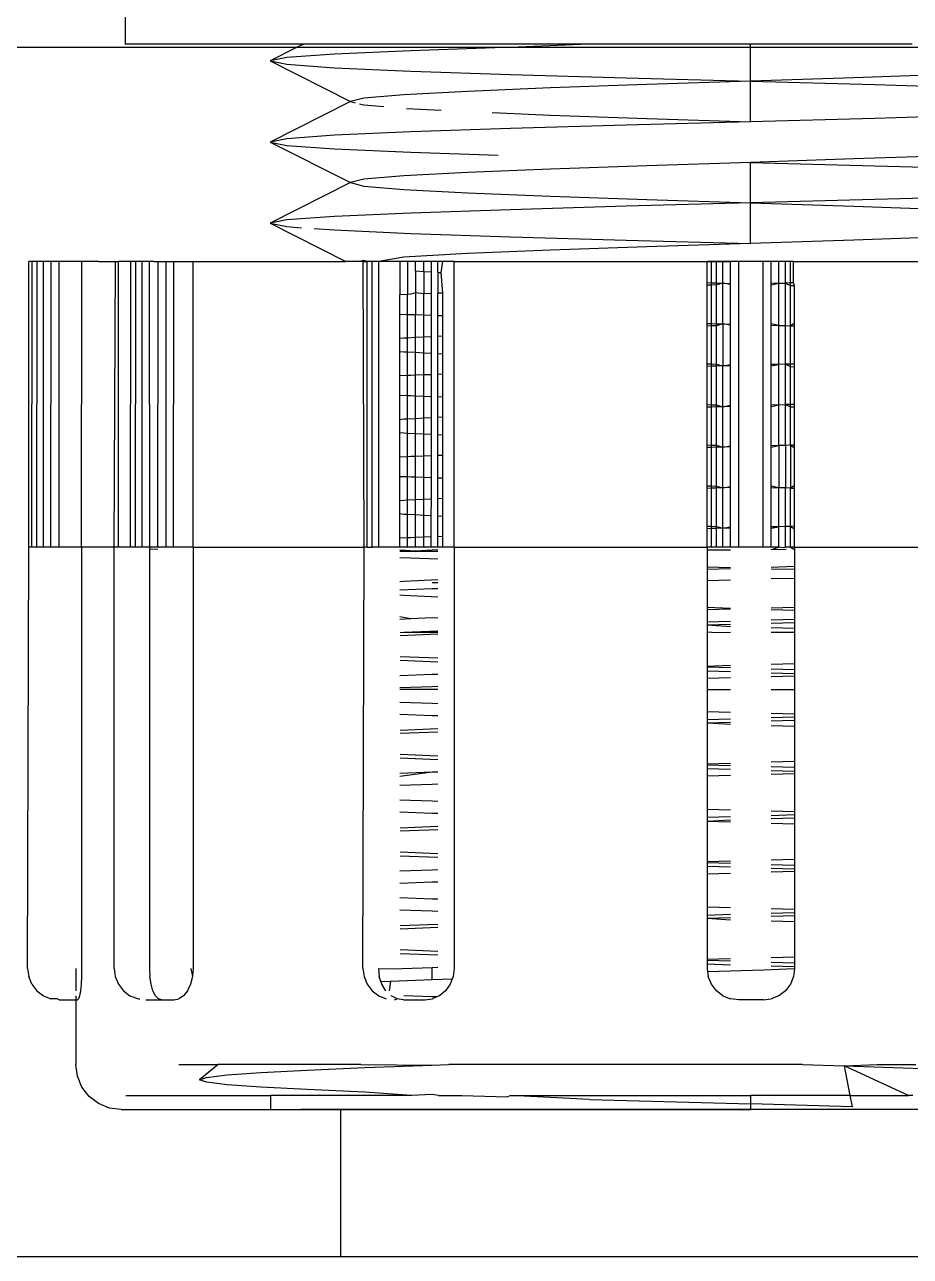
# Model space of a CAD drawing. Header units: metres. Extents: x -175 to 101, y -7 to 93.
# Drawn here: x 1.83483 to 1.85452, y 2.03295 to 2.06032 of the extents above; entities that cross this region are included whole.
import ezdxf

# ---------------------------------------------------------------- set-up
doc = ezdxf.new("R2010")
doc.units = ezdxf.units.M

msp = doc.modelspace()

# ---------------------------------------------------------------- linework, layer by layer
for p, q in [((1.837071, 2.076165), (1.837071, 2.059893)), ((1.840878, 2.059815), (1.755756, 2.059815)), ((1.841032, 2.059893), (1.837071, 2.059893)), ((1.840878, 2.059815), (1.840294, 2.059519)), ((1.841032, 2.059893), (1.840878, 2.059815)), ((1.845493, 2.059815), (1.840878, 2.059815)), ((1.847367, 2.059893), (1.841032, 2.059893)), ((1.845493, 2.059815), (1.843419, 2.059744)), ((1.845628, 2.059819), (1.845493, 2.059815)), ((1.847367, 2.059893), (1.845628, 2.059819)), ((1.855407, 2.059819), (1.845628, 2.059819)), ((1.854557, 2.059893), (1.847367, 2.059893)), ((1.850962, 2.058166), (1.850962, 2.059893)), ((1.840658, 2.059594), (1.840294, 2.059519)), ((1.840294, 2.059519), (1.842072, 2.058617)), ((1.840294, 2.059519), (1.840658, 2.059444)), ((1.841723, 2.059669), (1.840658, 2.059594)), ((1.843419, 2.059744), (1.841723, 2.059669)), ((1.840658, 2.059444), (1.841723, 2.059368)), ((1.841723, 2.059368), (1.843419, 2.059293)), ((1.843419, 2.059293), (1.845628, 2.059218)), ((1.845628, 2.059218), (1.848201, 2.059143)), ((1.855407, 2.059218), (1.853263, 2.059143)), ((1.848661, 2.058993), (1.846517, 2.058918)), ((1.848201, 2.059143), (1.850962, 2.059068)), ((1.850962, 2.059068), (1.848661, 2.058993)), ((1.853263, 2.059143), (1.850962, 2.059068)), ((1.850962, 2.059068), (1.853723, 2.058993)), ((1.853723, 2.058993), (1.856296, 2.058918)), ((1.842375, 2.058692), (1.842072, 2.058617)), ((1.843263, 2.058767), (1.842375, 2.058692)), ((1.844676, 2.058842), (1.843263, 2.058767)), ((1.846517, 2.058918), (1.844676, 2.058842)), ((1.842072, 2.058617), (1.840294, 2.057715)), ((1.842072, 2.058617), (1.842181, 2.05859)), ((1.842276, 2.058566), (1.842375, 2.058542)), ((1.842375, 2.058542), (1.842815, 2.058505)), ((1.84332, 2.058464), (1.844091, 2.058423)), ((1.845221, 2.058369), (1.846517, 2.058316)), ((1.846517, 2.058316), (1.848661, 2.058241)), ((1.850962, 2.058166), (1.848201, 2.058091)), ((1.848661, 2.058241), (1.850962, 2.058166)), ((1.853723, 2.058241), (1.850962, 2.058166)), ((1.856296, 2.058316), (1.853723, 2.058241)), ((1.841723, 2.057866), (1.840658, 2.05779)), ((1.843419, 2.057941), (1.841723, 2.057866)), ((1.845628, 2.058016), (1.843419, 2.057941)), ((1.848201, 2.058091), (1.845628, 2.058016)), ((1.840658, 2.05779), (1.840294, 2.057715)), ((1.840294, 2.057715), (1.840658, 2.05764)), ((1.840294, 2.057715), (1.842072, 2.056814)), ((1.840658, 2.05764), (1.841723, 2.057565)), ((1.841723, 2.057565), (1.843419, 2.05749)), ((1.843419, 2.05749), (1.845356, 2.057424)), ((1.853263, 2.05734), (1.850962, 2.057264)), ((1.855407, 2.057415), (1.853263, 2.05734)), ((1.844676, 2.057039), (1.843263, 2.056964)), ((1.846517, 2.057114), (1.844676, 2.057039)), ((1.848661, 2.057189), (1.846517, 2.057114)), ((1.850962, 2.057264), (1.848661, 2.057189)), ((1.850962, 2.057264), (1.853723, 2.057189)), ((1.850962, 2.055461), (1.850962, 2.057264)), ((1.853723, 2.057189), (1.856296, 2.057114)), ((1.842072, 2.056814), (1.840294, 2.055912)), ((1.842375, 2.056889), (1.842072, 2.056814)), ((1.842072, 2.056814), (1.842375, 2.056738)), ((1.843263, 2.056964), (1.842375, 2.056889)), ((1.842375, 2.056738), (1.843263, 2.056663)), ((1.843263, 2.056663), (1.844676, 2.056588)), ((1.844676, 2.056588), (1.846517, 2.056513)), ((1.846517, 2.056513), (1.848661, 2.056438)), ((1.856296, 2.056513), (1.853723, 2.056438)), ((1.845628, 2.056213), (1.843419, 2.056137)), ((1.848201, 2.056288), (1.845628, 2.056213)), ((1.850962, 2.056363), (1.848201, 2.056288)), ((1.848661, 2.056438), (1.850962, 2.056363)), ((1.853723, 2.056438), (1.850962, 2.056363)), ((1.850962, 2.056363), (1.853263, 2.056288)), ((1.853263, 2.056288), (1.855407, 2.056213)), ((1.840658, 2.055987), (1.840294, 2.055912)), ((1.841723, 2.056062), (1.840658, 2.055987)), ((1.843419, 2.056137), (1.841723, 2.056062)), ((1.840294, 2.055912), (1.84197, 2.055062)), ((1.840294, 2.055912), (1.840658, 2.055837)), ((1.840658, 2.055837), (1.840988, 2.055813)), ((1.841267, 2.055794), (1.841723, 2.055762)), ((1.841723, 2.055762), (1.843419, 2.055687)), ((1.843419, 2.055687), (1.845628, 2.055611)), ((1.845628, 2.055611), (1.848201, 2.055536)), ((1.848661, 2.055386), (1.846517, 2.055311)), ((1.848201, 2.055536), (1.850962, 2.055461)), ((1.850962, 2.055461), (1.848661, 2.055386)), ((1.853263, 2.055536), (1.850962, 2.055461)), ((1.855407, 2.055611), (1.853263, 2.055536)), ((1.843263, 2.055161), (1.842705, 2.055062)), ((1.844676, 2.055236), (1.843263, 2.055161)), ((1.846517, 2.055311), (1.844676, 2.055236)), ((1.834925, 2.048714), (1.834929, 2.055062)), ((1.834999, 2.055062), (1.834929, 2.055062)), ((1.834995, 2.048714), (1.834999, 2.055062)), ((1.83511, 2.055062), (1.834999, 2.055062)), ((1.835106, 2.048714), (1.83511, 2.055062)), ((1.835255, 2.055062), (1.83511, 2.055062)), ((1.835251, 2.048714), (1.835255, 2.055062)), ((1.835424, 2.055062), (1.835255, 2.055062)), ((1.83542, 2.048714), (1.835424, 2.055062)), ((1.835605, 2.055062), (1.835424, 2.055062)), ((1.835601, 2.048714), (1.835605, 2.055062)), ((1.836105, 2.055062), (1.835605, 2.055062)), ((1.836101, 2.048714), (1.836105, 2.055062)), ((1.836484, 2.055061), (1.836105, 2.055062)), ((1.836484, 2.055061), (1.836852, 2.055062)), ((1.836825, 2.048714), (1.836852, 2.055062)), ((1.836852, 2.055062), (1.836922, 2.055062)), ((1.836919, 2.048714), (1.836922, 2.055062)), ((1.837033, 2.055062), (1.836922, 2.055062)), ((1.837193, 2.055062), (1.837033, 2.055062)), ((1.837189, 2.048714), (1.837193, 2.055062)), ((1.837304, 2.055062), (1.837193, 2.055062)), ((1.837301, 2.048714), (1.837304, 2.055062)), ((1.837449, 2.055062), (1.837304, 2.055062)), ((1.837446, 2.048714), (1.837449, 2.055062)), ((1.837611, 2.055062), (1.837449, 2.055062)), ((1.837706, 2.055061), (1.837611, 2.055062)), ((1.837614, 2.048714), (1.837611, 2.055062)), ((1.837706, 2.055061), (1.837753, 2.055061)), ((1.837753, 2.055061), (1.837799, 2.055061)), ((1.837796, 2.048714), (1.837799, 2.055061)), ((1.837799, 2.055061), (1.83798, 2.055062)), ((1.837977, 2.048714), (1.83798, 2.055062)), ((1.83798, 2.055062), (1.838149, 2.055062)), ((1.838146, 2.048714), (1.838149, 2.055062)), ((1.838149, 2.055062), (1.838525, 2.055062)), ((1.838525, 2.055062), (1.838582, 2.055062)), ((1.838579, 2.048714), (1.838582, 2.055062)), ((1.838582, 2.055062), (1.84197, 2.055062)), ((1.842281, 2.055062), (1.84197, 2.055062)), ((1.842375, 2.055085), (1.842281, 2.055062)), ((1.842355, 2.055062), (1.842281, 2.055062)), ((1.842376, 2.048714), (1.842355, 2.055062)), ((1.842355, 2.055062), (1.842448, 2.055062)), ((1.842448, 2.055062), (1.842375, 2.055085)), ((1.842446, 2.048714), (1.842448, 2.055062)), ((1.84256, 2.055062), (1.842448, 2.055062)), ((1.842558, 2.048714), (1.84256, 2.055062)), ((1.842705, 2.055062), (1.84256, 2.055062)), ((1.842703, 2.048714), (1.842705, 2.055062)), ((1.843173, 2.055062), (1.842705, 2.055062)), ((1.843342, 2.055062), (1.843173, 2.055062)), ((1.843173, 2.055062), (1.843173, 2.054323)), ((1.843475, 2.055059), (1.843342, 2.055062)), ((1.843342, 2.055062), (1.843342, 2.054331)), ((1.843523, 2.055062), (1.843475, 2.055059)), ((1.843704, 2.055062), (1.843523, 2.055062)), ((1.843523, 2.054854), (1.843523, 2.055062)), ((1.843523, 2.054854), (1.843704, 2.05484)), ((1.843523, 2.054854), (1.843523, 2.054367)), ((1.843873, 2.055062), (1.843704, 2.055062)), ((1.843704, 2.05484), (1.843704, 2.055062)), ((1.843704, 2.05484), (1.843873, 2.054828)), ((1.843704, 2.05484), (1.843704, 2.054344)), ((1.844018, 2.055062), (1.843873, 2.055062)), ((1.843873, 2.054828), (1.843873, 2.055062)), ((1.844129, 2.055062), (1.844018, 2.055062)), ((1.844018, 2.05482), (1.844018, 2.055062)), ((1.844091, 2.054816), (1.844129, 2.055062)), ((1.844379, 2.055062), (1.844129, 2.055062)), ((1.844377, 2.048714), (1.844379, 2.055062)), ((1.844379, 2.055062), (1.850002, 2.055062)), ((1.850096, 2.055062), (1.850002, 2.055062)), ((1.850002, 2.054591), (1.850002, 2.055062)), ((1.850002, 2.055061), (1.850521, 2.055061)), ((1.850207, 2.055062), (1.850096, 2.055062)), ((1.850096, 2.054588), (1.850096, 2.055062)), ((1.85031, 2.055061), (1.850207, 2.055062)), ((1.850207, 2.054584), (1.850207, 2.055062)), ((1.850352, 2.055062), (1.85031, 2.055061)), ((1.850521, 2.055061), (1.850352, 2.055062)), ((1.850352, 2.054579), (1.850352, 2.055062)), ((1.850702, 2.055062), (1.850521, 2.055061)), ((1.850521, 2.054574), (1.850521, 2.055061)), ((1.851244, 2.055062), (1.850702, 2.055062)), ((1.850702, 2.048714), (1.850702, 2.055062)), ((1.851425, 2.055062), (1.851244, 2.055062)), ((1.851244, 2.048714), (1.851244, 2.055062)), ((1.851594, 2.055062), (1.851425, 2.055062)), ((1.851425, 2.054572), (1.851425, 2.055062)), ((1.851594, 2.054577), (1.851594, 2.055062)), ((1.851633, 2.055061), (1.851594, 2.055062)), ((1.851739, 2.055062), (1.851633, 2.055061)), ((1.85185, 2.055062), (1.851739, 2.055062)), ((1.851739, 2.054581), (1.851739, 2.055062)), ((1.85192, 2.055062), (1.85185, 2.055062)), ((1.85185, 2.054584), (1.85185, 2.055062)), ((1.85192, 2.055062), (1.857463, 2.055063)), ((1.85192, 2.054585), (1.85192, 2.055062)), ((1.843873, 2.054349), (1.843873, 2.054828)), ((1.844018, 2.05482), (1.844091, 2.054816)), ((1.844018, 2.05482), (1.844018, 2.054354)), ((1.844129, 2.054358), (1.844091, 2.054816)), ((1.850002, 2.054591), (1.850096, 2.054588)), ((1.850002, 2.054533), (1.850002, 2.054591)), ((1.850096, 2.054588), (1.850207, 2.054584)), ((1.850096, 2.054536), (1.850096, 2.054588)), ((1.850207, 2.054584), (1.850352, 2.054579)), ((1.850207, 2.054539), (1.850207, 2.054584)), ((1.850352, 2.054579), (1.850207, 2.054539)), ((1.850352, 2.054579), (1.850521, 2.054574)), ((1.850521, 2.054547), (1.850352, 2.054579)), ((1.850352, 2.053674), (1.850352, 2.054579)), ((1.850521, 2.054547), (1.850521, 2.054574)), ((1.851425, 2.054544), (1.851594, 2.054577)), ((1.851594, 2.054577), (1.851425, 2.054572)), ((1.851425, 2.054544), (1.851425, 2.054572)), ((1.851594, 2.054577), (1.851739, 2.054581)), ((1.851594, 2.05364), (1.851594, 2.054577)), ((1.85185, 2.054584), (1.851739, 2.054581)), ((1.851739, 2.054581), (1.85185, 2.05453)), ((1.851739, 2.053637), (1.851739, 2.054581)), ((1.85192, 2.054585), (1.85185, 2.054584)), ((1.85185, 2.05453), (1.85185, 2.054584)), ((1.851944, 2.054527), (1.85192, 2.054585)), ((1.843342, 2.054331), (1.843173, 2.054323)), ((1.843173, 2.053894), (1.843173, 2.054323)), ((1.843419, 2.054334), (1.843342, 2.054331)), ((1.843342, 2.053887), (1.843342, 2.054331)), ((1.843523, 2.054367), (1.843419, 2.054334)), ((1.843704, 2.054344), (1.843523, 2.054367)), ((1.843523, 2.054367), (1.843523, 2.05388)), ((1.843873, 2.054349), (1.843704, 2.054344)), ((1.843704, 2.053873), (1.843704, 2.054344)), ((1.843873, 2.053868), (1.843873, 2.054349)), ((1.844129, 2.054358), (1.844018, 2.054354)), ((1.844018, 2.053863), (1.844018, 2.054354)), ((1.844129, 2.053859), (1.844129, 2.054358)), ((1.850096, 2.054536), (1.850002, 2.054533)), ((1.850002, 2.053684), (1.850002, 2.054533)), ((1.850207, 2.054539), (1.850096, 2.054536)), ((1.850096, 2.053681), (1.850096, 2.054536)), ((1.850207, 2.053678), (1.850207, 2.054539)), ((1.850521, 2.05367), (1.850521, 2.054547)), ((1.851425, 2.053673), (1.851425, 2.054544)), ((1.85185, 2.05453), (1.851944, 2.054527)), ((1.85185, 2.053634), (1.85185, 2.05453)), ((1.851944, 2.05369), (1.851944, 2.054527)), ((1.843173, 2.053894), (1.843342, 2.053887)), ((1.843173, 2.053349), (1.843173, 2.053894)), ((1.843341, 2.053361), (1.843342, 2.053887)), ((1.843342, 2.053887), (1.843419, 2.053883)), ((1.843419, 2.053883), (1.843523, 2.05388)), ((1.843523, 2.05388), (1.843704, 2.053873)), ((1.843523, 2.053371), (1.843523, 2.05388)), ((1.843704, 2.053873), (1.843873, 2.053868)), ((1.843704, 2.053381), (1.843704, 2.053873)), ((1.843873, 2.05339), (1.843873, 2.053868)), ((1.844018, 2.053863), (1.844129, 2.053859)), ((1.844018, 2.053397), (1.844018, 2.053863)), ((1.844129, 2.053403), (1.844129, 2.053859)), ((1.850002, 2.053684), (1.850096, 2.053681)), ((1.850002, 2.053626), (1.850002, 2.053684)), ((1.850096, 2.053629), (1.850002, 2.053626)), ((1.850002, 2.052787), (1.850002, 2.053626)), ((1.850096, 2.053681), (1.850207, 2.053678)), ((1.850096, 2.053629), (1.850096, 2.053681)), ((1.850207, 2.053633), (1.850096, 2.053629)), ((1.850096, 2.052784), (1.850096, 2.053629)), ((1.850207, 2.053678), (1.850352, 2.053674)), ((1.850207, 2.053633), (1.850207, 2.053678)), ((1.850352, 2.053674), (1.850207, 2.053633)), ((1.850207, 2.052781), (1.850207, 2.053633)), ((1.850352, 2.053674), (1.850521, 2.05367)), ((1.850521, 2.053643), (1.850352, 2.053674)), ((1.850352, 2.053674), (1.850352, 2.052739)), ((1.850521, 2.053643), (1.850521, 2.05367)), ((1.850521, 2.05277), (1.850521, 2.053643)), ((1.851594, 2.05364), (1.851425, 2.053673)), ((1.851425, 2.053645), (1.851425, 2.053673)), ((1.851425, 2.053645), (1.851594, 2.05364)), ((1.851425, 2.052769), (1.851425, 2.053645)), ((1.851594, 2.05364), (1.851739, 2.053637)), ((1.851594, 2.052773), (1.851594, 2.05364)), ((1.851739, 2.052777), (1.851739, 2.053637)), ((1.851739, 2.053637), (1.85185, 2.053634)), ((1.851944, 2.05369), (1.85185, 2.053634)), ((1.85185, 2.053634), (1.851944, 2.053631)), ((1.85185, 2.05278), (1.85185, 2.053634)), ((1.851944, 2.053631), (1.851944, 2.05369)), ((1.851944, 2.052783), (1.851944, 2.053631)), ((1.843263, 2.053357), (1.843173, 2.053349)), ((1.843173, 2.053064), (1.843173, 2.053349)), ((1.843341, 2.053361), (1.843263, 2.053357)), ((1.843523, 2.053371), (1.843341, 2.053361)), ((1.843341, 2.053052), (1.843341, 2.053361)), ((1.843704, 2.053381), (1.843523, 2.053371)), ((1.843523, 2.053043), (1.843523, 2.053371)), ((1.843873, 2.05339), (1.843704, 2.053381)), ((1.843704, 2.053033), (1.843704, 2.053381)), ((1.843873, 2.053024), (1.843873, 2.05339)), ((1.844129, 2.053403), (1.844018, 2.053397)), ((1.844018, 2.053016), (1.844018, 2.053397)), ((1.844129, 2.053011), (1.844129, 2.053403)), ((1.843172, 2.05252), (1.843173, 2.053064)), ((1.843173, 2.053064), (1.843263, 2.053057)), ((1.843263, 2.053057), (1.843341, 2.053052)), ((1.843341, 2.053052), (1.843523, 2.053043)), ((1.843341, 2.052527), (1.843341, 2.053052)), ((1.843522, 2.052534), (1.843523, 2.053043)), ((1.843523, 2.053043), (1.843704, 2.053033)), ((1.843704, 2.05254), (1.843704, 2.053033)), ((1.843704, 2.053033), (1.843873, 2.053024)), ((1.843872, 2.052546), (1.843873, 2.053024)), ((1.844017, 2.052551), (1.844018, 2.053016)), ((1.844018, 2.053016), (1.844129, 2.053011)), ((1.844129, 2.052555), (1.844129, 2.053011)), ((1.850002, 2.052787), (1.850096, 2.052784)), ((1.850002, 2.05273), (1.850002, 2.052787)), ((1.850096, 2.052732), (1.850002, 2.05273)), ((1.850002, 2.05188), (1.850002, 2.05273)), ((1.850096, 2.052784), (1.850207, 2.052781)), ((1.850096, 2.052732), (1.850096, 2.052784)), ((1.850207, 2.052735), (1.850096, 2.052732)), ((1.850096, 2.051878), (1.850096, 2.052732)), ((1.850207, 2.052781), (1.850352, 2.052739)), ((1.850207, 2.052735), (1.850207, 2.052781)), ((1.850352, 2.052739), (1.850207, 2.052735)), ((1.850207, 2.051875), (1.850207, 2.052735)), ((1.850352, 2.052739), (1.850521, 2.05277)), ((1.850521, 2.052744), (1.850352, 2.052739)), ((1.850352, 2.051834), (1.850352, 2.052739)), ((1.850521, 2.052744), (1.850521, 2.05277)), ((1.850521, 2.051866), (1.850521, 2.052744)), ((1.851594, 2.052773), (1.851425, 2.052769)), ((1.851425, 2.052741), (1.851594, 2.052773)), ((1.851425, 2.052741), (1.851425, 2.052769)), ((1.851425, 2.051869), (1.851425, 2.052741)), ((1.851739, 2.052777), (1.851594, 2.052773)), ((1.851594, 2.051875), (1.851594, 2.052773)), ((1.85185, 2.05278), (1.851739, 2.052777)), ((1.851739, 2.052777), (1.85185, 2.052727)), ((1.851739, 2.05188), (1.851739, 2.052777)), ((1.851944, 2.052783), (1.85185, 2.05278)), ((1.85185, 2.052727), (1.85185, 2.05278)), ((1.85185, 2.052727), (1.851944, 2.052724)), ((1.85185, 2.051883), (1.85185, 2.052727)), ((1.851944, 2.052724), (1.851944, 2.052783)), ((1.851944, 2.051886), (1.851944, 2.052724)), ((1.843341, 2.052527), (1.843172, 2.05252)), ((1.843172, 2.052091), (1.843172, 2.05252)), ((1.843419, 2.052531), (1.843341, 2.052527)), ((1.843341, 2.052083), (1.843341, 2.052527)), ((1.843522, 2.052534), (1.843419, 2.052531)), ((1.843704, 2.05254), (1.843522, 2.052534)), ((1.843522, 2.052076), (1.843522, 2.052534)), ((1.843703, 2.05207), (1.843704, 2.05254)), ((1.843872, 2.052546), (1.843704, 2.05254)), ((1.843872, 2.052064), (1.843872, 2.052546)), ((1.844129, 2.052555), (1.844017, 2.052551)), ((1.844017, 2.052059), (1.844017, 2.052551)), ((1.844128, 2.052056), (1.844129, 2.052555)), ((1.843172, 2.052091), (1.843341, 2.052083)), ((1.843172, 2.051546), (1.843172, 2.052091)), ((1.843341, 2.052083), (1.843419, 2.05208)), ((1.843341, 2.051558), (1.843341, 2.052083)), ((1.843419, 2.05208), (1.843522, 2.052076)), ((1.843522, 2.052076), (1.843703, 2.05207)), ((1.843522, 2.051567), (1.843522, 2.052076)), ((1.843703, 2.05207), (1.843872, 2.052064)), ((1.843703, 2.051577), (1.843703, 2.05207)), ((1.843872, 2.051586), (1.843872, 2.052064)), ((1.844017, 2.052059), (1.844128, 2.052056)), ((1.844017, 2.051594), (1.844017, 2.052059)), ((1.844128, 2.0516), (1.844128, 2.052056)), ((1.850002, 2.05188), (1.850096, 2.051878)), ((1.850002, 2.051823), (1.850002, 2.05188)), ((1.850096, 2.051826), (1.850002, 2.051823)), ((1.850096, 2.051878), (1.850207, 2.051875)), ((1.850096, 2.051826), (1.850096, 2.051878)), ((1.850207, 2.05183), (1.850096, 2.051826)), ((1.850096, 2.050981), (1.850096, 2.051826)), ((1.850207, 2.051875), (1.850352, 2.051834)), ((1.850207, 2.05183), (1.850207, 2.051875)), ((1.850352, 2.051834), (1.850207, 2.05183)), ((1.850207, 2.050977), (1.850207, 2.05183)), ((1.850352, 2.051834), (1.850521, 2.051866)), ((1.850521, 2.05184), (1.850352, 2.051834)), ((1.850352, 2.050936), (1.850352, 2.051834)), ((1.850521, 2.05184), (1.850521, 2.051866)), ((1.850521, 2.050967), (1.850521, 2.05184)), ((1.851425, 2.051842), (1.851594, 2.051875)), ((1.851594, 2.051875), (1.851425, 2.051869)), ((1.851425, 2.051842), (1.851425, 2.051869)), ((1.851425, 2.050965), (1.851425, 2.051842)), ((1.851594, 2.051875), (1.851739, 2.05188)), ((1.851594, 2.05097), (1.851594, 2.051875)), ((1.85185, 2.051883), (1.851739, 2.05188)), ((1.851739, 2.05188), (1.85185, 2.05183)), ((1.851739, 2.050974), (1.851739, 2.05188)), ((1.851944, 2.051886), (1.85185, 2.051883)), ((1.85185, 2.05183), (1.85185, 2.051883)), ((1.85185, 2.05183), (1.851944, 2.051828)), ((1.85185, 2.050977), (1.85185, 2.05183)), ((1.851944, 2.051828), (1.851944, 2.051886)), ((1.851944, 2.050979), (1.851944, 2.051828)), ((1.843263, 2.051554), (1.843172, 2.051546)), ((1.843341, 2.051558), (1.843263, 2.051554)), ((1.843522, 2.051567), (1.843341, 2.051558)), ((1.843341, 2.051249), (1.843341, 2.051558)), ((1.843703, 2.051577), (1.843522, 2.051567)), ((1.843522, 2.051239), (1.843522, 2.051567)), ((1.843872, 2.051586), (1.843703, 2.051577)), ((1.843703, 2.05123), (1.843703, 2.051577)), ((1.843872, 2.051221), (1.843872, 2.051586)), ((1.844128, 2.0516), (1.844017, 2.051594)), ((1.844017, 2.051213), (1.844017, 2.051594)), ((1.844128, 2.051207), (1.844128, 2.0516)), ((1.850002, 2.050984), (1.850002, 2.051823)), ((1.843172, 2.051261), (1.843172, 2.051546)), ((1.843172, 2.051261), (1.843263, 2.051253)), ((1.843172, 2.050716), (1.843172, 2.051261)), ((1.843263, 2.051253), (1.843341, 2.051249)), ((1.843341, 2.051249), (1.843522, 2.051239)), ((1.843341, 2.050724), (1.843341, 2.051249)), ((1.843522, 2.051239), (1.843703, 2.05123)), ((1.843522, 2.050731), (1.843522, 2.051239)), ((1.843703, 2.05123), (1.843872, 2.051221)), ((1.843703, 2.050737), (1.843703, 2.05123)), ((1.843872, 2.050743), (1.843872, 2.051221)), ((1.844017, 2.051213), (1.844128, 2.051207)), ((1.844017, 2.050748), (1.844017, 2.051213)), ((1.844128, 2.050751), (1.844128, 2.051207)), ((1.843522, 2.050731), (1.843419, 2.050727)), ((1.843703, 2.050737), (1.843522, 2.050731)), ((1.843522, 2.050273), (1.843522, 2.050731)), ((1.843872, 2.050743), (1.843703, 2.050737)), ((1.843703, 2.050267), (1.843703, 2.050737)), ((1.843872, 2.050261), (1.843872, 2.050743)), ((1.844128, 2.050751), (1.844017, 2.050748)), ((1.844017, 2.050256), (1.844017, 2.050748)), ((1.844128, 2.050252), (1.844128, 2.050751)), ((1.850002, 2.050984), (1.850096, 2.050981)), ((1.850002, 2.050926), (1.850002, 2.050984)), ((1.850096, 2.050929), (1.850002, 2.050926)), ((1.850002, 2.050077), (1.850002, 2.050926)), ((1.850096, 2.050981), (1.850207, 2.050977)), ((1.850096, 2.050929), (1.850096, 2.050981)), ((1.850207, 2.050932), (1.850096, 2.050929)), ((1.850096, 2.050074), (1.850096, 2.050929)), ((1.850207, 2.050977), (1.850352, 2.050936)), ((1.850207, 2.050932), (1.850207, 2.050977)), ((1.850352, 2.050936), (1.850207, 2.050932)), ((1.850207, 2.050071), (1.850207, 2.050932)), ((1.850352, 2.050936), (1.850521, 2.050967)), ((1.850521, 2.050941), (1.850352, 2.050936)), ((1.850352, 2.050031), (1.850352, 2.050936)), ((1.850521, 2.050941), (1.850521, 2.050967)), ((1.850521, 2.050063), (1.850521, 2.050941)), ((1.851594, 2.05097), (1.851425, 2.050965)), ((1.851425, 2.050937), (1.851594, 2.05097)), ((1.851425, 2.050937), (1.851425, 2.050965)), ((1.851425, 2.050066), (1.851425, 2.050937)), ((1.851739, 2.050974), (1.851594, 2.05097)), ((1.851594, 2.05097), (1.851594, 2.050034)), ((1.85185, 2.050977), (1.851739, 2.050974)), ((1.851739, 2.050974), (1.851739, 2.05003)), ((1.851944, 2.050979), (1.85185, 2.050977)), ((1.85185, 2.050977), (1.851944, 2.050921)), ((1.85185, 2.050977), (1.85185, 2.050027)), ((1.851944, 2.050921), (1.851944, 2.050979)), ((1.851944, 2.050083), (1.851944, 2.050921)), ((1.843341, 2.050724), (1.843172, 2.050716)), ((1.843172, 2.050287), (1.843172, 2.050716)), ((1.843419, 2.050727), (1.843341, 2.050724)), ((1.843341, 2.05028), (1.843341, 2.050724)), ((1.843172, 2.050287), (1.843341, 2.05028)), ((1.843172, 2.049743), (1.843172, 2.050287)), ((1.84334, 2.049754), (1.843341, 2.05028)), ((1.843341, 2.05028), (1.843419, 2.050276)), ((1.843419, 2.050276), (1.843522, 2.050273)), ((1.843522, 2.050273), (1.843703, 2.050267)), ((1.843522, 2.049764), (1.843522, 2.050273)), ((1.843703, 2.050267), (1.843872, 2.050261)), ((1.843703, 2.049774), (1.843703, 2.050267)), ((1.843872, 2.049783), (1.843872, 2.050261)), ((1.844017, 2.050256), (1.844128, 2.050252)), ((1.844017, 2.04979), (1.844017, 2.050256)), ((1.844128, 2.049796), (1.844128, 2.050252)), ((1.850002, 2.050077), (1.850096, 2.050074)), ((1.850002, 2.05002), (1.850002, 2.050077)), ((1.850096, 2.050023), (1.850002, 2.05002)), ((1.850002, 2.049181), (1.850002, 2.05002)), ((1.850096, 2.050074), (1.850207, 2.050071)), ((1.850096, 2.050023), (1.850096, 2.050074)), ((1.850207, 2.050026), (1.850096, 2.050023)), ((1.850096, 2.049177), (1.850096, 2.050023)), ((1.850207, 2.050071), (1.850352, 2.050031)), ((1.850207, 2.050026), (1.850207, 2.050071)), ((1.850352, 2.050031), (1.850207, 2.050026)), ((1.850207, 2.049174), (1.850207, 2.050026)), ((1.850352, 2.050031), (1.850521, 2.050063)), ((1.850521, 2.050036), (1.850352, 2.050031)), ((1.850352, 2.049133), (1.850352, 2.050031)), ((1.850521, 2.050036), (1.850521, 2.050063)), ((1.850521, 2.049164), (1.850521, 2.050036)), ((1.851594, 2.050034), (1.851425, 2.050066)), ((1.851425, 2.050038), (1.851425, 2.050066)), ((1.851425, 2.050038), (1.851594, 2.050034)), ((1.851425, 2.049162), (1.851425, 2.050038)), ((1.851739, 2.05003), (1.851594, 2.050034)), ((1.851594, 2.049166), (1.851594, 2.050034)), ((1.851739, 2.04917), (1.851739, 2.05003)), ((1.85185, 2.050027), (1.851739, 2.05003)), ((1.851944, 2.050083), (1.85185, 2.050027)), ((1.85185, 2.049173), (1.85185, 2.050027)), ((1.85185, 2.050027), (1.851944, 2.050024)), ((1.851944, 2.050024), (1.851944, 2.050083)), ((1.851944, 2.049176), (1.851944, 2.050024)), ((1.843171, 2.049458), (1.843172, 2.049743)), ((1.843263, 2.04975), (1.843172, 2.049743)), ((1.84334, 2.049754), (1.843263, 2.04975)), ((1.843522, 2.049764), (1.84334, 2.049754)), ((1.84334, 2.049446), (1.84334, 2.049754)), ((1.843521, 2.049436), (1.843522, 2.049764)), ((1.843703, 2.049774), (1.843522, 2.049764)), ((1.843872, 2.049783), (1.843703, 2.049774)), ((1.843703, 2.049426), (1.843703, 2.049774)), ((1.843871, 2.049417), (1.843872, 2.049783)), ((1.844016, 2.04941), (1.844017, 2.04979)), ((1.844128, 2.049796), (1.844017, 2.04979)), ((1.844128, 2.049404), (1.844128, 2.049796)), ((1.843171, 2.049458), (1.843263, 2.04945)), ((1.843171, 2.048913), (1.843171, 2.049458)), ((1.843263, 2.04945), (1.84334, 2.049446)), ((1.84334, 2.049446), (1.843521, 2.049436)), ((1.84334, 2.04892), (1.84334, 2.049446)), ((1.843521, 2.049436), (1.843703, 2.049426)), ((1.843521, 2.048927), (1.843521, 2.049436)), ((1.843702, 2.048933), (1.843703, 2.049426)), ((1.843703, 2.049426), (1.843871, 2.049417)), ((1.843871, 2.048939), (1.843871, 2.049417)), ((1.844016, 2.04941), (1.844128, 2.049404)), ((1.844016, 2.048944), (1.844016, 2.04941)), ((1.844127, 2.048948), (1.844128, 2.049404)), ((1.850002, 2.049181), (1.850096, 2.049177)), ((1.850002, 2.049123), (1.850002, 2.049181)), ((1.850096, 2.049126), (1.850002, 2.049123)), ((1.850002, 2.048714), (1.850002, 2.049123)), ((1.850096, 2.049126), (1.850096, 2.049177)), ((1.850096, 2.049177), (1.850207, 2.049174)), ((1.850207, 2.049129), (1.850096, 2.049126)), ((1.850096, 2.048714), (1.850096, 2.049126)), ((1.850207, 2.049129), (1.850207, 2.049174)), ((1.850207, 2.049174), (1.850352, 2.049133)), ((1.850352, 2.049133), (1.850207, 2.049129)), ((1.850207, 2.048714), (1.850207, 2.049129)), ((1.850352, 2.049133), (1.850521, 2.049164)), ((1.850521, 2.049137), (1.850352, 2.049133)), ((1.850352, 2.048714), (1.850352, 2.049133)), ((1.850521, 2.049137), (1.850521, 2.049164)), ((1.850521, 2.048714), (1.850521, 2.049137)), ((1.851594, 2.049166), (1.851425, 2.049162)), ((1.851425, 2.049134), (1.851594, 2.049166)), ((1.851425, 2.049134), (1.851425, 2.049162)), ((1.851425, 2.048714), (1.851425, 2.049134)), ((1.851739, 2.04917), (1.851594, 2.049166)), ((1.851594, 2.048714), (1.851594, 2.049166)), ((1.85185, 2.049173), (1.851739, 2.04917)), ((1.851739, 2.048714), (1.851739, 2.04917)), ((1.851944, 2.049176), (1.85185, 2.049173)), ((1.85185, 2.049173), (1.851944, 2.049117)), ((1.85185, 2.048714), (1.85185, 2.049173)), ((1.851944, 2.049117), (1.851944, 2.049176)), ((1.851944, 2.048714), (1.851944, 2.049117)), ((1.84334, 2.04892), (1.843171, 2.048913)), ((1.843171, 2.048714), (1.843171, 2.048913)), ((1.843419, 2.048924), (1.84334, 2.04892)), ((1.84334, 2.048714), (1.84334, 2.04892)), ((1.843521, 2.048927), (1.843419, 2.048924)), ((1.843702, 2.048933), (1.843521, 2.048927)), ((1.843521, 2.048714), (1.843521, 2.048927)), ((1.843871, 2.048939), (1.843702, 2.048933)), ((1.843702, 2.048714), (1.843702, 2.048933)), ((1.843871, 2.048714), (1.843871, 2.048939)), ((1.844127, 2.048948), (1.844016, 2.048944)), ((1.844016, 2.048714), (1.844016, 2.048944)), ((1.844127, 2.048714), (1.844127, 2.048948)), ((1.834901, 2.039352), (1.834925, 2.048714)), ((1.834995, 2.048714), (1.834925, 2.048714)), ((1.835106, 2.048714), (1.834995, 2.048714)), ((1.835251, 2.048714), (1.835106, 2.048714)), ((1.83542, 2.048714), (1.835251, 2.048714)), ((1.835601, 2.048714), (1.83542, 2.048714)), ((1.836101, 2.048714), (1.835601, 2.048714)), ((1.836101, 2.048714), (1.836101, 2.039352)), ((1.836825, 2.048714), (1.836101, 2.048714)), ((1.836825, 2.039352), (1.836825, 2.048714)), ((1.836919, 2.048714), (1.836825, 2.048714)), ((1.837189, 2.048714), (1.836919, 2.048714)), ((1.837301, 2.048714), (1.837189, 2.048714)), ((1.837446, 2.048714), (1.837301, 2.048714)), ((1.837614, 2.048714), (1.837446, 2.048714)), ((1.837614, 2.048714), (1.837608, 2.048673)), ((1.837608, 2.048673), (1.837796, 2.048668)), ((1.837608, 2.048673), (1.837608, 2.039352)), ((1.837796, 2.048714), (1.837614, 2.048714)), ((1.837977, 2.048714), (1.837796, 2.048714)), ((1.838146, 2.048714), (1.837977, 2.048714)), ((1.838579, 2.048714), (1.838146, 2.048714)), ((1.838579, 2.048714), (1.838579, 2.039352)), ((1.838579, 2.048714), (1.842376, 2.048714)), ((1.842353, 2.039352), (1.842376, 2.048714)), ((1.842446, 2.048714), (1.842376, 2.048714)), ((1.842446, 2.048714), (1.842558, 2.048714)), ((1.842703, 2.048714), (1.842558, 2.048714)), ((1.843171, 2.048714), (1.842703, 2.048714)), ((1.84334, 2.048714), (1.843171, 2.048714)), ((1.843523, 2.048622), (1.843171, 2.048649)), ((1.843171, 2.048621), (1.843523, 2.048622)), ((1.843521, 2.048714), (1.84334, 2.048714)), ((1.843702, 2.048714), (1.843521, 2.048714)), ((1.844016, 2.048655), (1.843523, 2.048622)), ((1.843523, 2.048622), (1.844016, 2.048624)), ((1.843871, 2.048714), (1.843702, 2.048714)), ((1.844016, 2.048714), (1.843871, 2.048714)), ((1.844127, 2.048714), (1.844016, 2.048714)), ((1.844377, 2.048714), (1.844127, 2.048714)), ((1.844377, 2.048714), (1.844377, 2.039352)), ((1.844377, 2.048714), (1.850002, 2.048714)), ((1.850096, 2.048714), (1.850002, 2.048714)), ((1.850002, 2.048714), (1.850002, 2.048652)), ((1.850002, 2.048652), (1.850521, 2.048654)), ((1.850002, 2.048652), (1.850002, 2.048274)), ((1.850207, 2.048714), (1.850096, 2.048714)), ((1.850352, 2.048714), (1.850207, 2.048714)), ((1.850521, 2.048714), (1.850352, 2.048714)), ((1.850702, 2.048714), (1.850521, 2.048714)), ((1.851244, 2.048714), (1.850702, 2.048714)), ((1.851425, 2.048714), (1.851244, 2.048714)), ((1.851594, 2.048714), (1.851425, 2.048714)), ((1.851425, 2.048662), (1.851594, 2.048714)), ((1.851425, 2.048663), (1.851759, 2.048665)), ((1.851708, 2.048701), (1.851594, 2.048714)), ((1.851739, 2.048714), (1.851708, 2.048701)), ((1.85185, 2.048714), (1.851739, 2.048714)), ((1.851944, 2.048714), (1.85185, 2.048714)), ((1.85185, 2.048714), (1.851944, 2.048664)), ((1.851944, 2.048714), (1.851944, 2.048664)), ((1.851944, 2.048714), (1.857569, 2.048714)), ((1.851944, 2.048664), (1.851944, 2.04828)), ((1.843171, 2.048484), (1.843419, 2.048473)), ((1.843419, 2.048473), (1.844016, 2.048453)), ((1.850002, 2.048274), (1.850521, 2.048259)), ((1.850002, 2.048274), (1.850002, 2.048216)), ((1.851944, 2.04828), (1.851425, 2.048263)), ((1.851944, 2.04828), (1.851944, 2.048221)), ((1.850521, 2.048233), (1.850002, 2.048216)), ((1.850002, 2.048216), (1.850002, 2.047973)), ((1.851425, 2.048235), (1.851944, 2.048221)), ((1.851425, 2.048013), (1.851944, 2.048027)), ((1.851944, 2.048221), (1.851944, 2.048027)), ((1.851944, 2.048027), (1.851944, 2.047372)), ((1.843263, 2.047947), (1.843171, 2.047939)), ((1.843171, 2.047765), (1.843889, 2.047791)), ((1.844016, 2.047987), (1.843263, 2.047947)), ((1.843889, 2.047927), (1.844016, 2.047931)), ((1.843889, 2.047791), (1.844016, 2.047795)), ((1.850002, 2.047973), (1.850521, 2.047988)), ((1.850002, 2.047973), (1.850002, 2.047377)), ((1.843171, 2.047654), (1.843263, 2.047646)), ((1.843263, 2.047646), (1.844016, 2.047606)), ((1.850002, 2.047377), (1.850521, 2.04736)), ((1.850002, 2.047377), (1.850002, 2.04732)), ((1.850521, 2.047334), (1.850002, 2.04732)), ((1.850002, 2.04732), (1.850002, 2.047054)), ((1.851944, 2.047372), (1.851425, 2.047358)), ((1.851425, 2.047331), (1.851944, 2.047314)), ((1.851944, 2.047372), (1.851944, 2.047314)), ((1.851944, 2.047314), (1.851944, 2.047113)), ((1.843419, 2.04712), (1.843171, 2.047165)), ((1.843419, 2.04712), (1.843171, 2.047109)), ((1.843889, 2.047139), (1.843419, 2.04712)), ((1.844016, 2.047135), (1.843889, 2.047139)), ((1.850002, 2.047054), (1.850521, 2.047069)), ((1.850002, 2.047054), (1.850002, 2.046976)), ((1.850521, 2.046992), (1.850002, 2.046976)), ((1.850521, 2.046943), (1.850002, 2.046976)), ((1.850002, 2.046976), (1.850002, 2.046821)), ((1.851425, 2.047097), (1.851944, 2.047113)), ((1.851944, 2.047035), (1.851425, 2.047019)), ((1.851944, 2.046903), (1.851425, 2.046918)), ((1.851944, 2.047113), (1.851944, 2.047035)), ((1.851944, 2.047035), (1.851944, 2.046903)), ((1.851944, 2.046903), (1.851944, 2.046821)), ((1.843181, 2.04682), (1.843263, 2.046821)), ((1.844016, 2.046776), (1.843181, 2.046743)), ((1.843263, 2.046821), (1.844016, 2.046854)), ((1.843263, 2.046821), (1.844016, 2.046821)), ((1.850103, 2.04682), (1.850002, 2.046821)), ((1.850002, 2.046821), (1.850002, 2.046072)), ((1.850103, 2.04682), (1.850521, 2.046821)), ((1.851425, 2.046821), (1.851944, 2.046821)), ((1.851944, 2.046821), (1.851944, 2.046126)), ((1.844016, 2.046244), (1.843181, 2.046277)), ((1.843181, 2.0462), (1.844016, 2.046166)), ((1.850002, 2.046072), (1.850521, 2.046087)), ((1.851425, 2.046112), (1.851944, 2.046126)), ((1.851944, 2.046126), (1.851944, 2.045985)), ((1.843171, 2.045864), (1.843889, 2.04589)), ((1.843889, 2.04589), (1.844016, 2.045894)), ((1.850002, 2.046072), (1.850002, 2.046044)), ((1.850521, 2.046028), (1.850002, 2.046044)), ((1.850002, 2.046044), (1.850002, 2.045966)), ((1.850002, 2.045966), (1.850521, 2.04595)), ((1.850002, 2.045966), (1.850002, 2.045801)), ((1.850002, 2.045801), (1.850521, 2.045816)), ((1.851944, 2.045985), (1.851425, 2.046001)), ((1.851425, 2.045923), (1.851944, 2.045907)), ((1.851425, 2.045841), (1.851944, 2.045855)), ((1.851944, 2.045985), (1.851944, 2.045907)), ((1.851944, 2.045907), (1.851944, 2.045855)), ((1.851944, 2.045855), (1.851944, 2.045551)), ((1.843171, 2.045593), (1.843889, 2.045619)), ((1.844016, 2.045551), (1.843171, 2.045551)), ((1.843889, 2.045619), (1.844016, 2.045623)), ((1.850002, 2.045801), (1.850002, 2.045551)), ((1.850002, 2.045551), (1.850521, 2.045551)), ((1.850002, 2.045551), (1.850002, 2.045056)), ((1.851425, 2.045551), (1.851944, 2.045551)), ((1.851944, 2.045551), (1.851944, 2.045002)), ((1.843889, 2.045238), (1.843171, 2.045264)), ((1.843889, 2.044967), (1.843171, 2.044993)), ((1.844016, 2.045234), (1.843889, 2.045238)), ((1.850521, 2.045042), (1.850002, 2.045056)), ((1.850002, 2.045056), (1.850002, 2.044882)), ((1.851944, 2.045002), (1.851425, 2.045017)), ((1.851944, 2.045002), (1.851944, 2.044941)), ((1.844016, 2.044963), (1.843889, 2.044967)), ((1.850002, 2.044882), (1.850521, 2.044898)), ((1.850002, 2.044882), (1.850002, 2.044804)), ((1.850521, 2.04482), (1.850002, 2.044804)), ((1.850521, 2.044771), (1.850002, 2.044804)), ((1.850002, 2.044804), (1.850002, 2.0439)), ((1.851425, 2.044925), (1.851944, 2.044941)), ((1.851944, 2.044863), (1.851425, 2.044847)), ((1.851944, 2.044731), (1.851425, 2.044746)), ((1.851944, 2.044941), (1.851944, 2.044863)), ((1.851944, 2.044863), (1.851944, 2.044731)), ((1.851944, 2.044731), (1.851944, 2.043954)), ((1.843181, 2.044648), (1.844016, 2.044682)), ((1.844016, 2.044604), (1.843181, 2.044571)), ((1.844016, 2.044072), (1.843181, 2.044105)), ((1.843181, 2.044028), (1.844016, 2.043994)), ((1.850002, 2.0439), (1.850521, 2.043915)), ((1.850002, 2.0439), (1.850002, 2.043872)), ((1.851425, 2.04394), (1.851944, 2.043954)), ((1.851944, 2.043954), (1.851944, 2.043813)), ((1.843171, 2.043692), (1.843889, 2.043718)), ((1.843171, 2.043627), (1.843889, 2.043718)), ((1.843889, 2.043718), (1.844016, 2.043722)), ((1.850521, 2.043856), (1.850002, 2.043872)), ((1.850002, 2.043872), (1.850002, 2.043794)), ((1.850002, 2.043794), (1.850521, 2.043778)), ((1.850002, 2.043794), (1.850002, 2.043629)), ((1.850002, 2.043629), (1.850521, 2.043644)), ((1.850002, 2.043629), (1.850002, 2.042884)), ((1.851944, 2.043813), (1.851425, 2.043829)), ((1.851425, 2.043751), (1.851944, 2.043735)), ((1.851425, 2.043669), (1.851944, 2.043683)), ((1.851944, 2.043813), (1.851944, 2.043735)), ((1.851944, 2.043735), (1.851944, 2.043683)), ((1.851944, 2.043683), (1.851944, 2.04283)), ((1.843171, 2.043421), (1.843889, 2.043447)), ((1.843889, 2.043447), (1.844016, 2.043451)), ((1.843889, 2.043066), (1.843171, 2.043092)), ((1.844016, 2.043062), (1.843889, 2.043066)), ((1.843889, 2.042795), (1.843171, 2.042821)), ((1.844016, 2.042791), (1.843889, 2.042795)), ((1.850521, 2.04287), (1.850002, 2.042884)), ((1.850002, 2.042884), (1.850002, 2.04271)), ((1.851944, 2.04283), (1.851425, 2.042845)), ((1.851944, 2.04283), (1.851944, 2.042769)), ((1.850002, 2.04271), (1.850521, 2.042726)), ((1.850002, 2.04271), (1.850002, 2.042613)), ((1.850521, 2.042648), (1.850002, 2.042613)), ((1.850521, 2.042599), (1.850002, 2.042613)), ((1.850002, 2.042613), (1.850002, 2.041728)), ((1.851425, 2.042753), (1.851944, 2.042769)), ((1.851944, 2.042691), (1.851425, 2.042675)), ((1.851944, 2.042559), (1.851425, 2.042574)), ((1.851944, 2.042769), (1.851944, 2.042691)), ((1.851944, 2.042691), (1.851944, 2.042559)), ((1.851944, 2.042559), (1.851944, 2.041782)), ((1.843181, 2.042476), (1.844016, 2.04251)), ((1.844016, 2.042432), (1.843181, 2.042399)), ((1.844016, 2.0419), (1.843181, 2.041933)), ((1.843181, 2.041856), (1.844016, 2.041822)), ((1.850002, 2.041728), (1.850521, 2.041743)), ((1.850002, 2.041728), (1.850002, 2.0417)), ((1.850521, 2.041684), (1.850002, 2.0417)), ((1.850002, 2.0417), (1.850002, 2.041622)), ((1.851425, 2.041768), (1.851944, 2.041782)), ((1.851944, 2.041782), (1.851944, 2.041641)), ((1.843171, 2.04152), (1.843889, 2.041546)), ((1.843889, 2.041546), (1.844016, 2.04155)), ((1.850002, 2.041622), (1.850521, 2.041607)), ((1.850002, 2.041622), (1.850002, 2.041457)), ((1.850002, 2.041457), (1.850521, 2.041472)), ((1.850002, 2.041457), (1.850002, 2.040712)), ((1.851944, 2.041641), (1.851425, 2.041657)), ((1.851425, 2.041579), (1.851944, 2.041563)), ((1.851425, 2.041497), (1.851944, 2.041511)), ((1.851944, 2.041641), (1.851944, 2.041563)), ((1.851944, 2.041563), (1.851944, 2.041511)), ((1.851944, 2.041511), (1.851944, 2.040658)), ((1.843171, 2.041249), (1.843889, 2.041275)), ((1.843889, 2.041275), (1.844016, 2.041279)), ((1.843889, 2.040894), (1.843171, 2.040921)), ((1.844016, 2.04089), (1.843889, 2.040894)), ((1.843889, 2.040623), (1.843171, 2.040649)), ((1.844016, 2.040619), (1.843889, 2.040623)), ((1.850521, 2.040698), (1.850002, 2.040712)), ((1.850002, 2.040712), (1.850002, 2.040538)), ((1.851944, 2.040658), (1.851425, 2.040673)), ((1.851944, 2.040658), (1.851944, 2.040597)), ((1.843181, 2.040304), (1.844016, 2.040338)), ((1.850002, 2.040538), (1.850521, 2.040554)), ((1.850002, 2.040538), (1.850002, 2.04046)), ((1.850521, 2.040476), (1.850002, 2.04046)), ((1.850521, 2.040427), (1.850002, 2.04046)), ((1.850002, 2.04046), (1.850002, 2.039556)), ((1.851425, 2.040581), (1.851944, 2.040597)), ((1.851944, 2.040519), (1.851425, 2.040503)), ((1.851944, 2.040387), (1.851425, 2.040402)), ((1.851944, 2.040597), (1.851944, 2.040519)), ((1.851944, 2.040519), (1.851944, 2.040387)), ((1.851944, 2.040387), (1.851944, 2.03961)), ((1.844016, 2.04026), (1.843181, 2.040227)), ((1.844016, 2.039728), (1.843181, 2.039761)), ((1.843181, 2.039684), (1.844016, 2.03965)), ((1.850002, 2.039556), (1.850521, 2.039571)), ((1.850002, 2.039556), (1.850002, 2.039528)), ((1.850521, 2.039512), (1.850002, 2.039528)), ((1.850002, 2.039528), (1.850002, 2.03945)), ((1.851425, 2.039596), (1.851944, 2.03961)), ((1.851944, 2.03961), (1.851944, 2.039469)), ((1.834901, 2.039352), (1.834925, 2.03917)), ((1.835973, 2.039352), (1.835973, 2.038857)), ((1.836101, 2.039352), (1.836098, 2.03917)), ((1.836825, 2.039352), (1.836849, 2.03917)), ((1.837608, 2.039352), (1.837617, 2.03917)), ((1.838525, 2.039352), (1.838564, 2.03917)), ((1.838579, 2.039352), (1.838564, 2.03917)), ((1.842353, 2.039352), (1.842376, 2.03917)), ((1.842696, 2.039352), (1.842715, 2.03917)), ((1.842696, 2.039352), (1.842999, 2.039341)), ((1.842999, 2.039341), (1.843889, 2.039374)), ((1.843889, 2.039374), (1.844016, 2.039378)), ((1.843889, 2.039103), (1.843889, 2.039374)), ((1.844377, 2.039352), (1.844355, 2.03917)), ((1.850002, 2.03945), (1.850521, 2.039435)), ((1.850002, 2.03945), (1.850002, 2.039352)), ((1.850002, 2.039352), (1.850011, 2.039286)), ((1.850011, 2.039286), (1.85126, 2.03932)), ((1.850011, 2.039286), (1.850026, 2.03917)), ((1.85126, 2.03932), (1.851944, 2.039352)), ((1.851944, 2.039469), (1.851425, 2.039485)), ((1.851425, 2.039407), (1.851944, 2.039391)), ((1.851944, 2.039352), (1.85192, 2.03917)), ((1.851944, 2.039469), (1.851944, 2.039391)), ((1.851944, 2.039391), (1.851944, 2.039352)), ((1.834995, 2.039002), (1.834925, 2.03917)), ((1.834995, 2.039002), (1.835106, 2.038857)), ((1.836088, 2.039002), (1.836074, 2.038857)), ((1.836098, 2.03917), (1.836088, 2.039002)), ((1.836849, 2.03917), (1.836919, 2.039002)), ((1.836919, 2.039002), (1.83703, 2.038857)), ((1.837644, 2.039002), (1.837617, 2.03917)), ((1.837687, 2.038857), (1.837644, 2.039002)), ((1.838521, 2.039002), (1.838467, 2.038888)), ((1.838564, 2.03917), (1.838521, 2.039002)), ((1.842376, 2.03917), (1.842446, 2.039002)), ((1.842446, 2.039002), (1.842558, 2.038857)), ((1.842752, 2.039061), (1.842715, 2.03917)), ((1.842752, 2.039061), (1.842966, 2.03907)), ((1.842771, 2.039002), (1.842752, 2.039061)), ((1.84286, 2.038857), (1.842771, 2.039002)), ((1.842966, 2.03907), (1.842934, 2.038857)), ((1.842966, 2.03907), (1.843889, 2.039103)), ((1.843889, 2.039103), (1.844335, 2.039117)), ((1.84429, 2.039002), (1.844186, 2.038857)), ((1.844335, 2.039117), (1.84429, 2.039002)), ((1.844355, 2.03917), (1.844335, 2.039117)), ((1.850096, 2.039002), (1.850026, 2.03917)), ((1.850207, 2.038857), (1.850096, 2.039002)), ((1.85185, 2.039002), (1.851739, 2.038857)), ((1.85192, 2.03917), (1.85185, 2.039002)), ((1.835106, 2.038857), (1.835251, 2.038745)), ((1.835251, 2.038745), (1.83542, 2.038675)), ((1.835973, 2.038745), (1.835973, 2.038652)), ((1.836055, 2.038745), (1.836032, 2.038675)), ((1.836074, 2.038857), (1.836055, 2.038745)), ((1.83703, 2.038857), (1.837175, 2.038745)), ((1.837175, 2.038745), (1.837368, 2.038675)), ((1.837743, 2.038745), (1.837687, 2.038857)), ((1.837808, 2.038675), (1.837743, 2.038745)), ((1.838364, 2.038745), (1.83826, 2.038675)), ((1.838453, 2.038857), (1.838364, 2.038745)), ((1.838467, 2.038888), (1.838453, 2.038857)), ((1.842558, 2.038857), (1.842703, 2.038745)), ((1.842703, 2.038745), (1.842871, 2.038675)), ((1.843111, 2.038675), (1.842976, 2.038745)), ((1.843889, 2.038722), (1.843259, 2.038745)), ((1.843992, 2.038719), (1.843889, 2.038722)), ((1.843992, 2.038719), (1.843894, 2.038675)), ((1.844051, 2.038745), (1.843992, 2.038719)), ((1.844186, 2.038857), (1.844051, 2.038745)), ((1.850352, 2.038745), (1.850207, 2.038857)), ((1.850352, 2.038745), (1.850521, 2.038675)), ((1.851594, 2.038745), (1.851425, 2.038675)), ((1.851739, 2.038857), (1.851594, 2.038745)), ((1.835554, 2.038675), (1.83542, 2.038675)), ((1.835601, 2.038652), (1.835554, 2.038675)), ((1.835601, 2.038652), (1.835973, 2.038652)), ((1.835973, 2.038652), (1.836009, 2.038652)), ((1.835973, 2.038652), (1.835973, 2.037214)), ((1.836009, 2.038652), (1.836032, 2.038675)), ((1.837368, 2.038675), (1.837397, 2.038675)), ((1.837525, 2.038652), (1.837878, 2.038652)), ((1.837878, 2.038652), (1.837808, 2.038675)), ((1.837878, 2.038652), (1.838149, 2.038652)), ((1.838149, 2.038652), (1.83826, 2.038675)), ((1.843053, 2.038652), (1.843111, 2.038675)), ((1.843256, 2.038652), (1.843111, 2.038675)), ((1.843256, 2.038652), (1.843725, 2.038652)), ((1.843725, 2.038652), (1.843894, 2.038675)), ((1.850702, 2.038652), (1.850521, 2.038675)), ((1.851244, 2.038652), (1.850702, 2.038652)), ((1.851244, 2.038652), (1.851425, 2.038675)), ((1.836007, 2.036955), (1.835973, 2.037214)), ((1.838259, 2.037214), (1.839134, 2.037214)), ((1.839134, 2.037214), (1.838719, 2.036876)), ((1.842308, 2.037214), (1.839134, 2.037214)), ((1.840086, 2.037039), (1.841114, 2.037094)), ((1.841114, 2.037094), (1.842392, 2.037148)), ((1.842308, 2.037214), (1.843889, 2.037202)), ((1.842392, 2.037148), (1.843889, 2.037202)), ((1.843889, 2.037202), (1.844259, 2.037214)), ((1.852117, 2.037214), (1.844259, 2.037214)), ((1.852117, 2.037214), (1.853048, 2.037186)), ((1.853048, 2.037186), (1.853781, 2.037214)), ((1.853048, 2.037186), (1.854791, 2.037131)), ((1.854475, 2.036529), (1.853048, 2.037186)), ((1.853048, 2.037186), (1.853174, 2.036529)), ((1.853781, 2.037214), (1.854641, 2.037214)), ((1.836108, 2.036714), (1.836007, 2.036955)), ((1.838719, 2.036876), (1.838873, 2.036931)), ((1.838873, 2.036822), (1.838719, 2.036876)), ((1.838873, 2.036931), (1.839333, 2.036985)), ((1.839333, 2.036768), (1.838873, 2.036822)), ((1.839333, 2.036985), (1.840086, 2.037039)), ((1.836268, 2.036507), (1.836108, 2.036714)), ((1.836477, 2.036348), (1.836268, 2.036507)), ((1.837082, 2.036529), (1.840305, 2.036529)), ((1.840086, 2.036713), (1.839333, 2.036768)), ((1.841114, 2.036659), (1.840086, 2.036713)), ((1.840305, 2.036214), (1.840305, 2.036529)), ((1.84343, 2.036529), (1.840305, 2.036529)), ((1.842392, 2.036605), (1.841114, 2.036659)), ((1.84343, 2.036529), (1.842392, 2.036605)), ((1.843889, 2.036551), (1.84343, 2.036529)), ((1.844028, 2.036529), (1.843889, 2.036551)), ((1.844028, 2.036529), (1.844553, 2.036529)), ((1.844553, 2.036529), (1.845567, 2.036496)), ((1.845639, 2.036529), (1.845567, 2.036496)), ((1.847385, 2.036442), (1.845639, 2.036529)), ((1.845639, 2.036529), (1.850973, 2.036529)), ((1.853174, 2.036529), (1.850973, 2.036529)), ((1.850973, 2.036341), (1.850973, 2.036529)), ((1.853174, 2.036529), (1.853222, 2.036279)), ((1.853174, 2.036529), (1.854475, 2.036529)), ((1.854568, 2.036529), (1.854475, 2.036529)), ((1.836721, 2.036248), (1.836477, 2.036348)), ((1.836982, 2.036214), (1.836721, 2.036248)), ((1.847385, 2.036442), (1.850973, 2.036341)), ((1.850973, 2.036214), (1.850973, 2.036341)), ((1.853222, 2.036279), (1.850973, 2.036341)), ((1.836982, 2.036214), (1.840305, 2.036214)), ((1.840305, 2.036214), (1.841864, 2.036214)), ((1.840981, 2.036214), (1.841219, 2.036214)), ((1.841424, 2.036214), (1.840981, 2.036214)), ((1.841219, 2.036214), (1.842121, 2.036214)), ((1.842518, 2.036214), (1.841424, 2.036214)), ((1.841864, 2.032953), (1.841864, 2.036214)), ((1.841864, 2.036214), (1.850973, 2.036214)), ((1.842121, 2.036214), (1.842347, 2.036214)), ((1.844188, 2.036214), (1.842518, 2.036214)), ((1.846321, 2.036214), (1.844188, 2.036214)), ((1.848771, 2.036214), (1.846321, 2.036214)), ((1.85137, 2.036214), (1.848771, 2.036214)), ((1.854911, 2.036214), (1.850973, 2.036214)), ((1.853943, 2.036214), (1.85137, 2.036214)), ((1.856313, 2.036214), (1.853943, 2.036214)), ((1.797089, 2.032953), (1.841864, 2.032953)), ((1.841864, 2.032953), (1.859812, 2.032953))]:
    msp.add_line(p, q)

doc.saveas('drawing.dxf')
